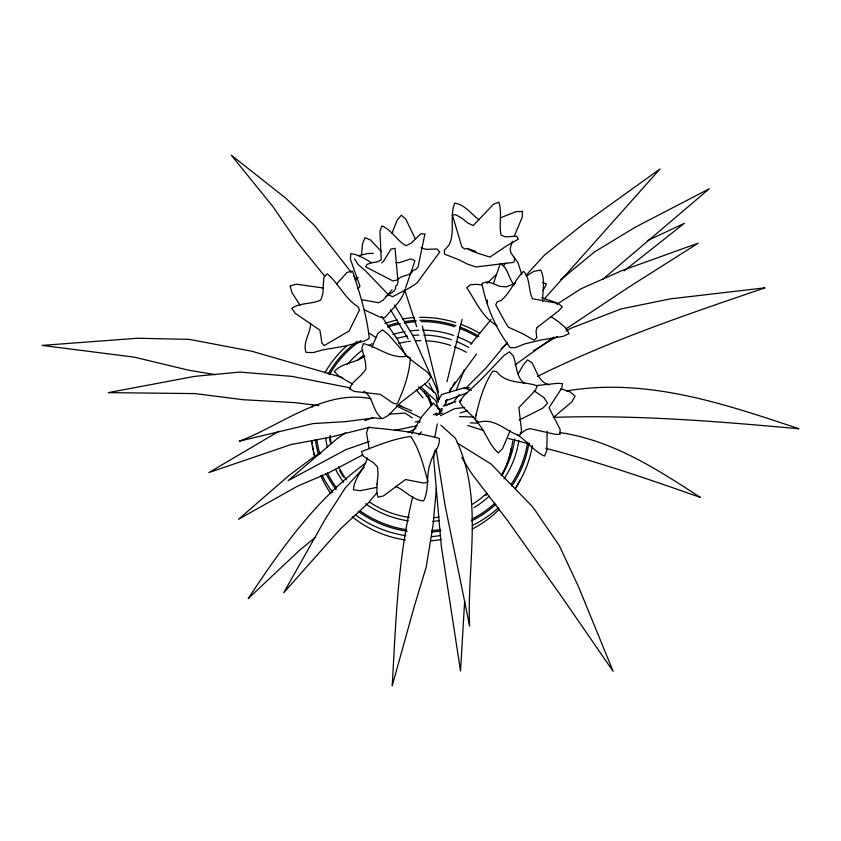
<?xml version="1.0" encoding="UTF-8"?>
<svg xmlns="http://www.w3.org/2000/svg" width="841" height="841" viewBox="0 0 841 841"><rect width="100%" height="100%" fill="white"/><g stroke="black" fill="none" stroke-linecap="round" stroke-linejoin="round"><path stroke-width="1.26" d="M369.167 448.8L366.539 432.831L368.316 427.407C392.011 429.509 416.421 432.095 439.349 438.455C440.095 447.79 432.106 454.655 430.256 463.475C425.798 475.575 429.436 489.315 423.696 500.847C412.374 500.427 405.32 490.25 395.396 486.329M464.663 600.916L460.532 670.971L441.273 545.83L433.62 458.156L434.597 450.692M436.405 488.243L433.01 525.509L426.198 567.055L414.287 606.403L392.211 685.783C395.848 622.424 397.688 558.519 412.773 496.568M361.556 254.224L362.545 243.659L365.036 237.646L370.534 239.99L381.499 251.68M310.56 323.301C310.834 333.341 302.255 342.287 306.103 352.411L313.251 352.568L322.955 349.856L344.368 346.208L364.016 341.215L369.22 338.397C367.054 315.522 359.58 292.931 352.495 271.138L347.028 272.41L336.673 283.922M434.902 436.374L437.299 423.938M446.97 381.772L462.108 319.391M493.352 283.701L500.332 263.506C508.269 268.006 508.479 278.571 514.208 285.036M512.432 241.241L510.151 248.642L510.823 252.647L514.965 258.608L513.788 262.381L476.09 266.944L467.638 264.179L459.291 259.953L444.595 254.14L444.342 250.219L448.947 245.183C455.549 232.074 449.304 216.41 454.676 203.165C465.094 204.531 471.076 214.098 478.971 219.753M405.52 288.074L414.939 260.742L410.892 258.86L399.507 262.623L396.058 262.665M391.864 233.493L397.152 220.184L401.325 215.222L405.783 219.102L415.549 239.338M444.794 405.404L446.781 399.433M444.931 405.877L446.939 399.853M449.357 392.621L450.156 390.203L476.448 354.061M405.068 289.262C402.124 301.046 392.179 308.763 384.736 317.73L379.974 317.078L364.216 309.761M510.203 430.603L502.592 448.579L498.324 452.984C488.894 444.563 485.499 431.307 476.973 421.877C472.285 414.045 463.233 409.872 459.649 401.441L463.696 395.932L482.419 378.219L503.969 355.512L509.488 351.843L513.357 356.1C516.879 365.257 515.859 376.926 524.406 383.422M456.295 390.224L464.337 369.62M514.082 236.531L522.219 217.346L522.482 211.417L515.922 211.648L500.206 217.945M367.349 457.925C364.237 469.257 354.082 477.919 353.42 489.83L360.158 490.692L376.684 487.423M371.953 347.154L377.809 333.499L382.413 329.809L388.121 334.266L408.621 357.877M439.002 414.266L441.998 408.6L438.939 414.224M518.245 373.793L523.365 364.815L527.549 359.916L531.869 362.597C536.705 370.797 538.482 382.014 549.131 384.873M411.743 433.504L421.667 416.852L433.336 403.028L440.043 410.219M449.567 391.065L451.564 387.712M452.9 385.472L454.897 382.119M437.015 402.219L441.746 394.461L464.043 387.911L469.751 387.764M543.034 290.608L546.471 283.943L542.413 282.523M392.074 289.746L383.118 300.174L378.618 302.739L361.641 299.659M503.339 266.04L505.662 263.18M454.508 400.547L459.417 394.524M470.666 344.368L491.007 319.58M496.495 274.345L486.981 283.354M507.354 342.34L485.804 368.232L465.494 388.458M376.905 492.826L367.57 503.738L340.016 529.304L283.722 592.758L324.731 520.011L345.062 488.232L364.153 467.27M418.818 434.808L421.373 431.832M544.316 298.923L660.017 168.967L582.645 224.536L544.285 255.254L526.014 275.364M357.877 288.747L360.011 286.339L350.413 259.238L350.739 253.646L355.428 254.497L363.123 257.788L371.711 262.844M553.662 417.241L571.796 401.903L575.107 396.111L570.051 391.822L560.905 388.826M381.677 262.949L383.475 261.351L390.991 249.146L395.049 248.337L397.993 281.682L397.299 284.71L395.627 286.213L395.533 288.579L393.861 291.375L386.051 296.442M501.204 348.626L507.123 343.506M602.734 279.359L709.32 188.741L635.502 227.081L594.482 251.943L560.4 280.042M365.761 463.086C316.489 498.608 281.304 548.542 248.2 598.582L299.817 550.035L315.669 537.126M624.232 270.781L684.353 223.317L647.538 240.61M355.217 279.906L358.224 277.688M345.556 432.621L336.4 439.265L288.2 480.589L345.83 449.662L369.357 441.43M514.997 364.931L553.841 337.062M520.222 433.882L526.067 429.804L530.019 428.626L555.081 434.303L560.001 434.44L560.138 429.352L548.994 407.727L561.725 388.195L562.513 383.622L557.856 383.296L536.159 385.588M565.835 328.999L629.247 286.855L698.251 243.144L621.856 270.634L580.91 288.82L557.047 304.179M526.487 276.016L533.93 271.296L540.7 270.066C545.683 279.895 542.308 291.07 542.76 301.488M459.312 401.725L461.488 400.369M519.16 420.08L542.708 408.211L547.586 403.312L543.938 397.614L533.993 390.76M533.636 350.623L557.11 336.495M566.056 331.112L570.524 328.421L620.952 308.973L670.319 298.87L764.995 287.832C687.959 314.124 610.471 340.195 537.399 376.421M278.907 431.286L208.883 472.558L291.123 444.521L330.029 437.288L369.882 427.217M408.158 432.631L416.095 428.143M436.132 415.128L440.579 412.626M364.857 356.111C355.617 363.133 342.056 362.587 334.361 371.543L338.986 376.326L352.316 383.916M321.199 452.805L315.459 455.696L289.325 475.207L238.518 519.286L297.493 486.193L328.379 472.968L362.976 454.771M440.474 415.706L454.434 408.726L464.589 407.443M515.375 283.207L506.229 286.886L499.438 286.266L493.383 283.564L486.697 281.882L481.977 283.417C486.319 306.839 495.906 328.81 510.308 347.775L515.607 347.564L524.752 343.895L540.731 340.058L563.365 336.305L569.094 333.604L566.098 328.295L558.645 321.809L550.887 316.489M445.509 405.572L455.822 401.441L443.102 406.129M436.721 414.382L440.348 412.963M364.721 420.7L373.047 417.472M445.667 400.873L466.923 392.905M460.237 412.942L467.68 410.786M359.033 255.632L367.475 253.572L373.278 253.341M394.345 430.413L417.083 425.798M467.175 248.442L464.621 248.947L461.877 246.928L452.332 214.791L456.022 214.844L461.867 218.176L467.68 222.96L473.273 225.525L493.478 204.226L498.818 202.197C502.403 212.878 498.755 224.295 501.068 235.186L505.452 236.847L516.658 236.195L518.392 239.128L505.998 246.245L489.946 257.125C482.345 254.403 474.208 252.91 467.175 248.442L475.869 251.417M433.609 414.624L442.524 413.11M433.472 414.592L439.885 413.646M415.265 421.919L420.269 421.257M566.582 390.949C646.624 377.399 724.027 403.712 798.95 428.763C717.352 421.362 635.418 414.624 553.41 417.367M389.33 414.119L405.005 413.11L412.342 417.83M323.312 288L296.41 284.184L290.103 285.877L291.985 292.657L300.111 305.315M459.575 416.61L473.851 417.01M470.245 422.876L478.087 423.139M481.294 284.91L475.985 284.311L470.151 284.857L466.776 287.738C475.722 301.078 482.345 317.435 496.936 325.667M318.939 405.593L294.466 402.608L242.933 399.696L194.996 393.588L108.268 392.631L194.597 376.369L239.958 372.069L291.932 376.379L350.813 387.985M380.91 418.713L374.644 417.872L345.546 421.625L313.052 423.58L239.243 441.21C281.083 425.567 323.732 389.173 371.091 398.729M215.475 374.676L188.699 370.208L134.245 357.152L42.05 345.409L137.335 338.25L189.372 339.375L251.848 351.254L342.76 377.588M559.643 432.537C611.859 440.001 657.052 469.131 700.311 497.399C649.336 479.412 598.13 461.814 545.756 448.316M541.72 297.693L555.796 302.497L557.678 304.064M508.416 438.445L529.578 444.037M421.047 247.759L426.03 249.335L436.847 248.989L439.832 251.964L416.831 283.144L410.618 287.275L392.474 296.726L388.447 294.718L365.309 270.655L357.93 264.326L354.524 258.839M467.775 425.493L483.785 430.592M464.043 387.911L471.317 390.413M398.529 405.194L411.743 410.86M522.377 382.298L524.584 383.286M398.76 404.931L402.261 406.645M396.258 405.804L420.826 417.798M439.433 409.451L441.683 410.734M457.084 442.934L491.112 464.064L532.574 506.713L559.244 545.525L578.492 586.682L613.121 671.318L561 595.754L507.638 520.642L471.223 472.968L461.814 457.641M369.252 333.257L375.832 337.451M417.578 421.204L419.67 422.55M363.869 391.16C373.856 397.351 372.426 412.29 382.403 418.713L388.248 415.507L401.451 401.977L427.323 381.982L430.928 377.136L427.585 372.342L410.366 359.338M438.718 408.957L440.737 410.492M516.679 434.419C526.823 440.579 533.72 451.218 544.484 456.106L546.829 450.702L547.144 431.307M424.663 384.221L435.638 393.346L438.445 401.872M440.821 425.178L455.296 438.098C484.29 496.768 466.734 563.617 469.604 626.019L445.068 505.346L436.048 448.936M420.784 386.828L435.911 400.779L438.508 409.493M418.397 386.871L429.352 397.383L431.097 405.635M438.308 408.232L439.99 410.187M416.274 389.982L423.055 397.888M324.647 276.121L297.84 243.007L272.947 206.623L231.317 155.217L285.635 198.077L314.881 225.851L351.286 272.379M513.798 257.062L517.846 262.308L521.809 274.513M437.299 406.371L440.137 410.461M353.525 275.617L356.5 279.937M381.782 316.647L397.404 339.322L405.793 355.68M390.518 309.74L408.158 338.965M394.587 305.02L413.383 336.6L436.416 388.048L439.423 399.401M424.379 391.895L426.786 396.563M429.036 383.054L433.767 392.337M436.721 398.14L438.497 401.62M428.09 395.564L432.369 404.868M436.101 412.994L437.173 415.317M426.229 393.924L431.444 405.478M404.563 289.661L416.694 326.602M439.244 411.985L439.99 414.476M422.361 325.951L438.56 392.2M441.388 408.505L441.83 411.007M487.317 300.016L487.486 303.128M440.137 409.315L440.264 413.162M512.684 440.968A91.595 90.029 8.4 0 1 501.247 475.649M487.265 493.856A91.595 90.029 8.4 0 1 485.467 495.622M343.485 477.183A91.595 90.029 8.4 0 1 339.775 470.582M331.081 443.312A91.595 90.029 8.4 0 1 330.271 435.491M398.729 343.401A91.595 90.029 8.4 0 1 406.466 341.814M407.748 341.625A91.595 90.029 8.4 0 1 410.345 341.278M415.591 340.815A91.595 90.029 8.4 0 1 420.878 340.637M426.166 340.773A91.595 90.029 8.4 0 1 450.681 345.42M454.382 346.744A91.595 90.029 8.4 0 1 466.313 352.284M520.19 479.833A109.351 107.511 8.3 0 1 515.333 488.842M499.449 509.173A109.351 107.511 8.3 0 1 472.221 529.052M441.252 539.502A109.351 107.511 8.3 0 1 430.76 540.868M405.341 540.006A109.351 107.511 8.3 0 1 352.169 516.71M330.912 493.814A109.351 107.511 8.3 0 1 320.831 475.733M314.177 454.886A109.351 107.511 8.3 0 1 313.672 452.353M313.241 449.809A109.351 107.511 8.3 0 1 312.705 445.961M312.421 443.396A109.351 107.511 8.3 0 1 312.2 440.831M518.844 440.547A97.567 95.842 8.4 0 1 503.98 478.95M489.168 496.253A97.567 95.842 8.4 0 1 473.861 507.733M439.139 520.59A97.567 95.842 8.4 0 1 432.716 521.452M408.253 520.863A97.567 95.842 8.4 0 1 365.572 503.727M343.654 482.292A97.567 95.842 8.4 0 1 335.58 469.394M327.265 446.876A97.567 95.842 8.4 0 1 325.667 438.15M347.259 364.489A97.567 95.842 8.4 0 1 362.713 349.888M368.915 345.577A97.567 95.842 8.4 0 1 372.111 343.622M392.821 334.529A97.567 95.842 8.4 0 1 405.036 331.606M410.051 330.881A97.567 95.842 8.4 0 1 418.86 330.219M422.613 330.177A97.567 95.842 8.4 0 1 453.593 335.38M457.178 336.673A97.567 95.842 8.4 0 1 471.927 343.727M514.745 438.981A93.288 91.648 8.4 0 1 501.436 475.554M486.823 493.194A93.288 91.648 8.4 0 1 472.568 504.158M439.002 516.984A93.288 91.648 8.4 0 1 433.84 517.741M409.231 517.425A93.288 91.648 8.4 0 1 369.641 502.14M346.534 479.833A93.288 91.648 8.4 0 1 338.576 466.755M330.755 443.922A93.288 91.648 8.4 0 1 329.577 436.363M357.982 359.959A93.288 91.648 8.4 0 1 363.754 355.018M396.29 338.513A93.288 91.648 8.4 0 1 407.454 336.106M412.521 335.475A93.288 91.648 8.4 0 1 418.85 335.065M423.885 335.044A93.288 91.648 8.4 0 1 451.354 339.743M456.158 341.467A93.288 91.648 8.4 0 1 468.742 347.449M532.374 445.625A111.716 109.761 8.4 0 1 515.07 488.568M498.566 507.638A111.716 109.761 8.4 0 1 472.337 525.509M440.642 535.528A111.716 109.761 8.4 0 1 431.664 536.6M405.982 535.696A111.716 109.761 8.4 0 1 355.375 514.787M332.731 492.416A111.716 109.761 8.4 0 1 322.04 475.228M314.702 456.4A111.716 109.761 8.4 0 1 311.475 440.957M312.305 407.055A111.716 109.761 8.4 0 1 312.81 404.489M324.784 372.952A111.716 109.761 8.4 0 1 346.828 345.746M384.978 323.438A111.716 109.761 8.4 0 1 397.52 319.937M402.681 318.939A111.716 109.761 8.4 0 1 414.445 317.572M419.648 317.362A111.716 109.761 8.4 0 1 455.811 322.608M460.794 324.311A111.716 109.761 8.4 0 1 479.675 333.299M528.957 442.955A107.932 106.029 8.4 0 1 511.749 486.087M495.822 504.316A107.932 106.029 8.4 0 1 471.496 520.957M440.8 530.892A107.932 106.029 8.4 0 1 431.738 532.017M407.107 531.228A107.932 106.029 8.4 0 1 358.287 511.349M336.211 489.777A107.932 106.029 8.4 0 1 325.982 473.578M318.487 454.603A107.932 106.029 8.4 0 1 315.364 439.685M328.19 373.993A107.932 106.029 8.4 0 1 357.341 341.309M387.543 325.73A107.932 106.029 8.4 0 1 398.466 322.744M404.71 321.577A107.932 106.029 8.4 0 1 416.085 320.389M419.848 320.253A107.932 106.029 8.4 0 1 456.011 325.709M459.617 326.97A107.932 106.029 8.4 0 1 478.95 336.316M511.191 448.074A91.101 89.577 8.3 0 1 502.224 475.228M330.471 441.294A91.101 89.577 8.3 0 1 330.208 437.394M527.601 442.366A106.502 104.62 8.4 0 1 511.002 484.637M494.844 503.254A106.502 104.62 8.4 0 1 471.98 519.097M440.558 529.473A106.502 104.62 8.4 0 1 431.612 530.576M406.035 529.62A106.502 104.62 8.4 0 1 360.19 510.95M336.6 487.896A106.502 104.62 8.4 0 1 327.275 472.936M319.874 454.203A106.502 104.62 8.4 0 1 316.868 440.085M329.43 374.666A106.502 104.62 8.4 0 1 360.957 340.437M387.775 327.096A106.502 104.62 8.4 0 1 400.358 323.753M404.237 323.039A106.502 104.62 8.4 0 1 415.99 321.767M421.183 321.609A106.502 104.62 8.4 0 1 454.718 326.739M459.691 328.453A106.502 104.62 8.4 0 1 477.341 336.947M410.292 358.171C409.378 374.129 403.806 389.499 397.162 403.995L393.252 403.228L380.269 394.345L354.408 391.454L349.372 388.92C352.537 380.5 361.619 376.684 365.909 369.02L365.499 362.418L361.861 348.174L363.449 343.633C378.061 346.913 390.813 359.275 406.834 356.216L410.292 358.171M377.01 484.059L376.863 492.395L377.903 497.157L383.549 495.875L405.541 479.528L423.98 483.133L428.027 481.988C423.696 466.408 419.838 449.988 410.786 436.49C394.019 438.455 377.441 445.53 361.546 451.543L362.902 455.927L373.52 462.718L377.567 467.06L378.008 474.734L377.01 484.059M323.343 284.899L322.923 293.372L320.841 299.964C311.654 304.558 300.395 302.308 291.743 308.311L295.202 313.283L319.927 330.166L321.914 343.117L324.269 345.546L349.099 330.976L359.443 310.056L358.108 306.786C345.083 298.933 338.713 283.491 327.296 273.872L323.922 277.372L323.343 284.899M424.873 234.145L418.061 266.881L415.948 269.446L413.194 270.224C410.334 276.71 401.567 274.587 397.583 279.801L392.947 280.947L365.593 266.839L367.128 264.4L371.806 262.665L377.094 261.993L381.236 259.89L379.932 231.128L381.93 225.914C391.801 230.066 396.794 240.442 405.898 245.73L411.06 243.249L420.952 233.724L424.873 234.145M476.048 415.002L475.323 420.132L479.202 422.182C494.75 417.641 505.988 431.444 519.612 435.67L521.557 430.876L518.886 407.591L535.37 390.424L537.231 385.882C523.775 380.847 506.482 384.547 496.758 371.711L492.858 371.07C484.08 384.2 479.633 399.643 476.048 415.002M537.199 327.38L536.011 331.07L536.768 337.683L533.982 340.174L522.797 333.782L508.269 327.096C503.654 319.874 499.911 312.326 495.727 304.894L497.063 301.961L501.299 300.311C510.781 292.332 514.724 279.801 523.586 271.275C530.461 278.697 528.116 290.04 532.49 298.744L558.193 303.412L562.335 306.776L558.918 310.655L537.199 327.38"/></g></svg>
